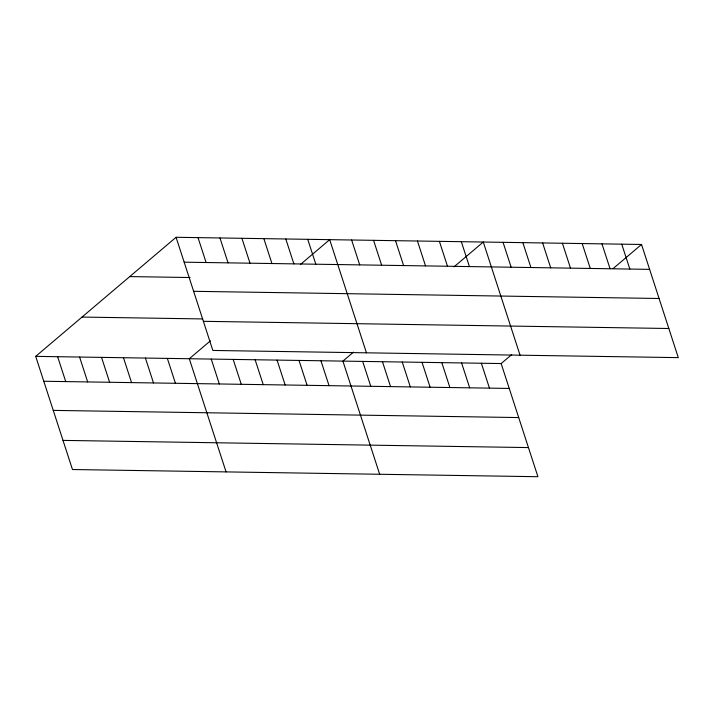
<?xml version="1.0" encoding="UTF-8"?>
<svg xmlns="http://www.w3.org/2000/svg" width="714" height="714" viewBox="0 0 714 714"><rect width="100%" height="100%" fill="white"/><g stroke="black" fill="none" stroke-linecap="round" stroke-linejoin="round"><path stroke-width="1.07" d="M511.715 354.59L501.157 363.551L537.919 476.711L72.471 469.526L35.7 356.366L176.081 237.289L641.529 244.474L678.3 357.634L212.843 350.449L176.081 237.289M210.434 340.81L189.299 358.74L226.07 471.9M300.424 264.483L329.681 239.663L366.443 352.823M353.466 352.145L342.898 361.106L379.669 474.266M454.024 266.849L483.28 242.028L520.042 355.188M613.085 268.598L641.529 244.474M184.167 262.181L649.624 269.365M129.752 276.586L190.094 277.523M193.628 291.312L659.084 298.488M82.03 317.07L202.714 318.935M203.383 321.318L668.839 328.502M35.7 356.366L501.157 363.551M43.786 381.258L509.243 388.443M53.255 410.389L518.703 417.565M63.002 440.395L528.458 447.58M621.751 244.17L629.837 269.062M601.973 243.867L610.059 268.75M582.187 243.554L590.273 268.446M562.409 243.251L570.495 268.143M542.622 242.947L550.708 267.839M522.844 242.644L530.93 267.536M503.058 242.341L511.144 267.223M461.333 241.698L469.419 266.581M481.37 363.248L489.456 388.13M439.396 241.359L447.482 266.242M461.592 362.935L469.678 387.827M417.449 241.02L425.535 265.903M441.805 362.632L449.891 387.523M395.511 240.68L403.597 265.563M422.028 362.328L430.114 387.22M373.565 240.341L381.651 265.233M402.241 362.025L410.327 386.917M351.618 240.002L359.713 264.894M382.463 361.721L390.549 386.604M362.676 361.409L370.771 386.301M307.734 239.324L315.82 264.216M285.796 238.985L293.882 263.877M320.952 360.766L329.047 385.658M263.85 238.646L271.936 263.537M299.014 360.427L307.1 385.319M241.912 238.306L249.998 263.198M277.068 360.088L285.154 384.98M219.966 237.967L228.052 262.859M255.13 359.749L263.216 384.641M198.019 237.628L206.114 262.52M233.183 359.419L241.27 384.302M211.246 359.08L219.332 383.962M167.353 358.401L175.448 383.293M145.415 358.062L153.501 382.954M123.468 357.723L131.554 382.615M101.531 357.384L109.617 382.276M79.584 357.045L87.67 381.936M57.647 356.705L65.733 381.597"/></g></svg>
